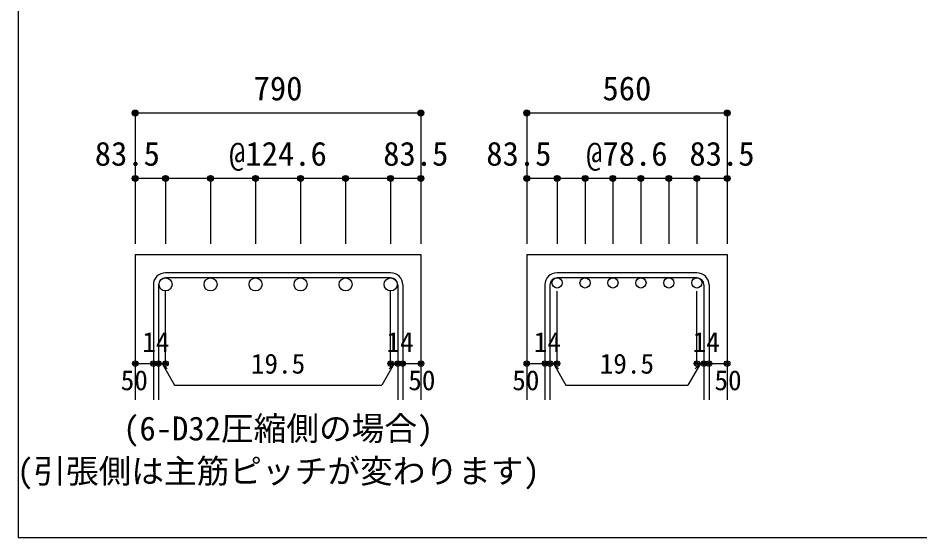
# Model space of a CAD drawing. Units: millimetres at full size, sheet at 1:30. Extents: x -5973 to 5954, y -4195 to 4201.
# Drawn here: x -5973 to -3489, y -4195 to -2763 of the extents above; entities that cross this region are included whole.
import ezdxf
from ezdxf.enums import TextEntityAlignment as Align

# ---------------------------------------------------------------- set-up
doc = ezdxf.new("R2010")
doc.units = ezdxf.units.MM
doc.header["$LTSCALE"] = 30
doc.header["$PDMODE"] = 32
doc.header["$PDSIZE"] = 15
for name, color, linetype in [('0-1_躯体線', 2, 'Continuous'), ('0-5_基礎梁筋', 7, 'Continuous'), ('0-6_スタラップ筋', 7, 'Continuous'), ('0-7_文字', 4, 'Continuous'), ('0-D_寸法', 4, 'Continuous'), ('F-0_枠', 6, 'Continuous')]:
    doc.layers.add(name, color=color, linetype=linetype)
doc.styles.add('ＭＳ ゴシック', font='')
doc.styles.get('ＭＳ ゴシック').set_extended_font_data('MS Gothic')

msp = doc.modelspace()

# ---------------------------------------------------------------- linework, layer by layer
at = {"layer": '0-1_躯体線'}
for p, q in [((-5650.13, -3414.89), (-5650.13, -3814.89)), ((-5650.13, -3414.89), (-4863.13, -3414.89)), ((-4863.13, -3414.89), (-4863.13, -3814.89)), ((-4571.8, -3414.89), (-4571.8, -3814.89)), ((-4571.8, -3414.89), (-4019.8, -3414.89)), ((-4019.8, -3414.89), (-4019.8, -3814.89))]:
    msp.add_line(p, q, dxfattribs=at)
at = {"layer": '0-5_基礎梁筋', "color": 3}
for centre, radius in [((-5566.63, -3496.89), 18), ((-5442.63, -3496.89), 18), ((-5318.63, -3496.89), 18), ((-5194.63, -3496.89), 18), ((-5070.63, -3496.89), 18), ((-4946.63, -3496.89), 18), ((-4488.3, -3492.89), 14), ((-4411.3, -3492.89), 14), ((-4334.3, -3492.89), 14), ((-4257.3, -3492.89), 14), ((-4180.3, -3492.89), 14), ((-4103.3, -3492.89), 14)]:
    msp.add_circle(centre, radius, dxfattribs=at)
at = {"layer": '0-6_スタラップ筋'}
for p, q in [((-4946.63, -3464.89), (-5566.63, -3464.89)), ((-4103.3, -3464.89), (-4488.3, -3464.89)), ((-5600.13, -3498.39), (-5600.13, -3814.89)), ((-5586.13, -3498.39), (-5586.13, -3814.89)), ((-4946.63, -3478.89), (-5566.63, -3478.89)), ((-4927.13, -3498.39), (-4927.13, -3814.89)), ((-4913.13, -3498.39), (-4913.13, -3814.89)), ((-4521.8, -3498.39), (-4521.8, -3814.89)), ((-4507.8, -3498.39), (-4507.8, -3814.89)), ((-4103.3, -3478.89), (-4488.3, -3478.89)), ((-4083.8, -3498.39), (-4083.8, -3814.89)), ((-4069.8, -3498.39), (-4069.8, -3814.89))]:
    msp.add_line(p, q, dxfattribs=at)
for centre, radius, start, end in [((-5566.63, -3498.39), 33.5, 90, 180), ((-4946.63, -3498.39), 33.5, 0, 90), ((-4488.3, -3498.39), 33.5, 90, 180), ((-4103.3, -3498.39), 33.5, 0, 90), ((-5566.63, -3498.39), 19.5, 90, 180), ((-4946.63, -3498.39), 19.5, 0, 90), ((-4488.3, -3498.39), 19.5, 90, 180), ((-4103.3, -3498.39), 19.5, 0, 90)]:
    msp.add_arc(centre, radius, start, end, dxfattribs=at)
at = {"layer": '0-D_寸法'}
for p, q in [((-5650.13, -3024.89), (-5650.13, -3204.89)), ((-5650.13, -3024.89), (-4863.13, -3024.89)), ((-5650.13, -3024.89), (-4863.13, -3024.89)), ((-4863.13, -3024.89), (-4863.13, -3204.89)), ((-4571.8, -3024.89), (-4571.8, -3204.89)), ((-4571.8, -3024.89), (-4019.8, -3024.89)), ((-4571.8, -3024.89), (-4019.8, -3024.89)), ((-4019.8, -3024.89), (-4019.8, -3204.89)), ((-5566.63, -3204.89), (-5650.13, -3204.89)), ((-5650.13, -3204.89), (-5650.13, -3384.89)), ((-5256.63, -3204.89), (-5566.63, -3204.89)), ((-5566.63, -3204.89), (-5566.63, -3384.89)), ((-5442.63, -3204.89), (-5442.63, -3384.89)), ((-5318.63, -3204.89), (-5318.63, -3384.89)), ((-4946.63, -3204.89), (-5256.63, -3204.89)), ((-5194.63, -3204.89), (-5194.63, -3384.89)), ((-5070.63, -3204.89), (-5070.63, -3384.89)), ((-4863.13, -3204.89), (-4946.63, -3204.89)), ((-4946.63, -3204.89), (-4946.63, -3384.89)), ((-4863.13, -3204.89), (-4863.13, -3384.89)), ((-4488.3, -3204.89), (-4571.8, -3204.89)), ((-4571.8, -3204.89), (-4571.8, -3384.89)), ((-4295.8, -3204.89), (-4488.3, -3204.89)), ((-4488.3, -3204.89), (-4488.3, -3384.89)), ((-4411.3, -3204.89), (-4411.3, -3384.89)), ((-4334.3, -3204.89), (-4334.3, -3384.89)), ((-4103.3, -3204.89), (-4295.8, -3204.89)), ((-4257.3, -3204.89), (-4257.3, -3384.89)), ((-4180.3, -3204.89), (-4180.3, -3384.89)), ((-4019.8, -3204.89), (-4103.3, -3204.89)), ((-4103.3, -3204.89), (-4103.3, -3384.89)), ((-4019.8, -3204.89), (-4019.8, -3384.89)), ((-5566.63, -3714.89), (-5566.63, -3515.56)), ((-4946.63, -3714.89), (-4946.63, -3515.56)), ((-4488.3, -3714.89), (-4488.3, -3515.56)), ((-4103.3, -3714.89), (-4103.3, -3515.56)), ((-5650.13, -3714.89), (-5600.13, -3714.89)), ((-5600.13, -3714.89), (-5566.63, -3714.89)), ((-5576.38, -3714.89), (-5562.24, -3729.04)), ((-5576.38, -3714.89), (-5542.16, -3774.17)), ((-4936.88, -3714.89), (-4971.11, -3774.17)), ((-4936.88, -3714.89), (-4951.03, -3729.04)), ((-4946.63, -3714.89), (-4863.13, -3714.89)), ((-4927.13, -3714.89), (-4913.13, -3714.89)), ((-4571.8, -3714.89), (-4521.8, -3714.89)), ((-4521.8, -3714.89), (-4488.3, -3714.89)), ((-4498.05, -3714.89), (-4483.91, -3729.04)), ((-4498.05, -3714.89), (-4463.83, -3774.17)), ((-4093.55, -3714.89), (-4127.77, -3774.17)), ((-4093.55, -3714.89), (-4107.69, -3729.04)), ((-4103.3, -3714.89), (-4019.8, -3714.89)), ((-4083.8, -3714.89), (-4069.8, -3714.89)), ((-5542.16, -3774.17), (-4971.11, -3774.17)), ((-4463.83, -3774.17), (-4127.77, -3774.17))]:
    msp.add_line(p, q, dxfattribs=at)
for points in [[(-4863.13, -3024.89), (-4863.13, -3204.89), (-4863.13, -3384.89)], [(-4019.8, -3024.89), (-4019.8, -3204.89), (-4019.8, -3384.89)]]:
    msp.add_lwpolyline(points, dxfattribs=at)
for centre, radius in [((-5650.13, -3024.89), 8), ((-5650.13, -3024.89), 7.2), ((-5650.13, -3024.89), 6.4), ((-5650.13, -3024.89), 5.6), ((-5650.13, -3024.89), 4.8), ((-5650.13, -3024.89), 4), ((-5650.13, -3024.89), 3.2), ((-5650.13, -3024.89), 2.4), ((-5650.13, -3024.89), 1.6), ((-5650.13, -3024.89), 0.8), ((-4863.13, -3024.89), 8), ((-4863.13, -3024.89), 7.2), ((-4863.13, -3024.89), 6.4), ((-4863.13, -3024.89), 5.6), ((-4863.13, -3024.89), 4.8), ((-4863.13, -3024.89), 4), ((-4863.13, -3024.89), 3.2), ((-4863.13, -3024.89), 2.4), ((-4863.13, -3024.89), 1.6), ((-4863.13, -3024.89), 0.8), ((-4571.8, -3024.89), 8), ((-4571.8, -3024.89), 7.2), ((-4571.8, -3024.89), 6.4), ((-4571.8, -3024.89), 5.6), ((-4571.8, -3024.89), 4.8), ((-4571.8, -3024.89), 4), ((-4571.8, -3024.89), 3.2), ((-4571.8, -3024.89), 2.4), ((-4571.8, -3024.89), 1.6), ((-4571.8, -3024.89), 0.8), ((-4019.8, -3024.89), 8), ((-4019.8, -3024.89), 7.2), ((-4019.8, -3024.89), 6.4), ((-4019.8, -3024.89), 5.6), ((-4019.8, -3024.89), 4.8), ((-4019.8, -3024.89), 4), ((-4019.8, -3024.89), 3.2), ((-4019.8, -3024.89), 2.4), ((-4019.8, -3024.89), 1.6), ((-4019.8, -3024.89), 0.8), ((-5650.13, -3204.89), 8), ((-5650.13, -3204.89), 7.2), ((-5650.13, -3204.89), 6.4), ((-5650.13, -3204.89), 5.6), ((-5650.13, -3204.89), 4.8), ((-5650.13, -3204.89), 4), ((-5650.13, -3204.89), 3.2), ((-5650.13, -3204.89), 2.4), ((-5650.13, -3204.89), 1.6), ((-5650.13, -3204.89), 0.8), ((-5566.63, -3204.89), 8), ((-5566.63, -3204.89), 7.2), ((-5566.63, -3204.89), 6.4), ((-5566.63, -3204.89), 5.6), ((-5566.63, -3204.89), 4.8), ((-5566.63, -3204.89), 4), ((-5566.63, -3204.89), 3.2), ((-5566.63, -3204.89), 2.4), ((-5566.63, -3204.89), 1.6), ((-5566.63, -3204.89), 0.8), ((-5442.63, -3204.89), 8), ((-5442.63, -3204.89), 7.2), ((-5442.63, -3204.89), 6.4), ((-5442.63, -3204.89), 5.6), ((-5442.63, -3204.89), 4.8), ((-5442.63, -3204.89), 4), ((-5442.63, -3204.89), 3.2), ((-5442.63, -3204.89), 2.4), ((-5442.63, -3204.89), 1.6), ((-5442.63, -3204.89), 0.8), ((-5318.63, -3204.89), 8), ((-5318.63, -3204.89), 7.2), ((-5318.63, -3204.89), 6.4), ((-5318.63, -3204.89), 5.6), ((-5318.63, -3204.89), 4.8), ((-5318.63, -3204.89), 4), ((-5318.63, -3204.89), 3.2), ((-5318.63, -3204.89), 2.4), ((-5318.63, -3204.89), 1.6), ((-5318.63, -3204.89), 0.8), ((-5194.63, -3204.89), 8), ((-5194.63, -3204.89), 7.2), ((-5194.63, -3204.89), 6.4), ((-5194.63, -3204.89), 5.6), ((-5194.63, -3204.89), 4.8), ((-5194.63, -3204.89), 4), ((-5194.63, -3204.89), 3.2), ((-5194.63, -3204.89), 2.4), ((-5194.63, -3204.89), 1.6), ((-5194.63, -3204.89), 0.8), ((-5070.63, -3204.89), 8), ((-5070.63, -3204.89), 7.2), ((-5070.63, -3204.89), 6.4), ((-5070.63, -3204.89), 5.6), ((-5070.63, -3204.89), 4.8), ((-5070.63, -3204.89), 4), ((-5070.63, -3204.89), 3.2), ((-5070.63, -3204.89), 2.4), ((-5070.63, -3204.89), 1.6), ((-5070.63, -3204.89), 0.8), ((-4946.63, -3204.89), 8), ((-4946.63, -3204.89), 7.2), ((-4946.63, -3204.89), 6.4), ((-4946.63, -3204.89), 5.6), ((-4946.63, -3204.89), 4.8), ((-4946.63, -3204.89), 4), ((-4946.63, -3204.89), 3.2), ((-4946.63, -3204.89), 2.4), ((-4946.63, -3204.89), 1.6), ((-4946.63, -3204.89), 0.8), ((-4863.13, -3204.89), 8), ((-4863.13, -3204.89), 7.2), ((-4863.13, -3204.89), 6.4), ((-4863.13, -3204.89), 5.6), ((-4863.13, -3204.89), 4.8), ((-4863.13, -3204.89), 4), ((-4863.13, -3204.89), 3.2), ((-4863.13, -3204.89), 2.4), ((-4863.13, -3204.89), 1.6), ((-4863.13, -3204.89), 0.8), ((-4571.8, -3204.89), 8), ((-4571.8, -3204.89), 7.2), ((-4571.8, -3204.89), 6.4), ((-4571.8, -3204.89), 5.6), ((-4571.8, -3204.89), 4.8), ((-4571.8, -3204.89), 4), ((-4571.8, -3204.89), 3.2), ((-4571.8, -3204.89), 2.4), ((-4571.8, -3204.89), 1.6), ((-4571.8, -3204.89), 0.8), ((-4488.3, -3204.89), 8), ((-4488.3, -3204.89), 7.2), ((-4488.3, -3204.89), 6.4), ((-4488.3, -3204.89), 5.6), ((-4488.3, -3204.89), 4.8), ((-4488.3, -3204.89), 4), ((-4488.3, -3204.89), 3.2), ((-4488.3, -3204.89), 2.4), ((-4488.3, -3204.89), 1.6), ((-4488.3, -3204.89), 0.8), ((-4411.3, -3204.89), 8), ((-4411.3, -3204.89), 7.2), ((-4411.3, -3204.89), 6.4), ((-4411.3, -3204.89), 5.6), ((-4411.3, -3204.89), 4.8), ((-4411.3, -3204.89), 4), ((-4411.3, -3204.89), 3.2), ((-4411.3, -3204.89), 2.4), ((-4411.3, -3204.89), 1.6), ((-4411.3, -3204.89), 0.8), ((-4334.3, -3204.89), 8), ((-4334.3, -3204.89), 7.2), ((-4334.3, -3204.89), 6.4), ((-4334.3, -3204.89), 5.6), ((-4334.3, -3204.89), 4.8), ((-4334.3, -3204.89), 4), ((-4334.3, -3204.89), 3.2), ((-4334.3, -3204.89), 2.4), ((-4334.3, -3204.89), 1.6), ((-4334.3, -3204.89), 0.8), ((-4257.3, -3204.89), 8), ((-4257.3, -3204.89), 7.2), ((-4257.3, -3204.89), 6.4), ((-4257.3, -3204.89), 5.6), ((-4257.3, -3204.89), 4.8), ((-4257.3, -3204.89), 4), ((-4257.3, -3204.89), 3.2), ((-4257.3, -3204.89), 2.4), ((-4257.3, -3204.89), 1.6), ((-4257.3, -3204.89), 0.8), ((-4180.3, -3204.89), 8), ((-4180.3, -3204.89), 7.2), ((-4180.3, -3204.89), 6.4), ((-4180.3, -3204.89), 5.6), ((-4180.3, -3204.89), 4.8), ((-4180.3, -3204.89), 4), ((-4180.3, -3204.89), 3.2), ((-4180.3, -3204.89), 2.4), ((-4180.3, -3204.89), 1.6), ((-4180.3, -3204.89), 0.8), ((-4103.3, -3204.89), 8), ((-4103.3, -3204.89), 7.2), ((-4103.3, -3204.89), 6.4), ((-4103.3, -3204.89), 5.6), ((-4103.3, -3204.89), 4.8), ((-4103.3, -3204.89), 4), ((-4103.3, -3204.89), 3.2), ((-4103.3, -3204.89), 2.4), ((-4103.3, -3204.89), 1.6), ((-4103.3, -3204.89), 0.8), ((-4019.8, -3204.89), 8), ((-4019.8, -3204.89), 7.2), ((-4019.8, -3204.89), 6.4), ((-4019.8, -3204.89), 5.6), ((-4019.8, -3204.89), 4.8), ((-4019.8, -3204.89), 4), ((-4019.8, -3204.89), 3.2), ((-4019.8, -3204.89), 2.4), ((-4019.8, -3204.89), 1.6), ((-4019.8, -3204.89), 0.8), ((-5650.13, -3714.89), 4), ((-5650.13, -3714.89), 3.6), ((-5650.13, -3714.89), 3.2), ((-5650.13, -3714.89), 2.8), ((-5650.13, -3714.89), 2.4), ((-5650.13, -3714.89), 2), ((-5650.13, -3714.89), 1.6), ((-5650.13, -3714.89), 1.2), ((-5650.13, -3714.89), 0.8), ((-5650.13, -3714.89), 0.4), ((-5600.13, -3714.89), 4), ((-5600.13, -3714.89), 3.6), ((-5600.13, -3714.89), 3.2), ((-5600.13, -3714.89), 2.8), ((-5600.13, -3714.89), 2.4), ((-5600.13, -3714.89), 2), ((-5600.13, -3714.89), 1.6), ((-5600.13, -3714.89), 1.2), ((-5600.13, -3714.89), 0.8), ((-5600.13, -3714.89), 0.4), ((-5586.13, -3714.89), 4), ((-5586.13, -3714.89), 3.6), ((-5586.13, -3714.89), 3.2), ((-5586.13, -3714.89), 2.8), ((-5586.13, -3714.89), 2.4), ((-5586.13, -3714.89), 2), ((-5586.13, -3714.89), 1.6), ((-5586.13, -3714.89), 1.2), ((-5586.13, -3714.89), 0.8), ((-5586.13, -3714.89), 0.4), ((-5566.63, -3714.89), 4), ((-5566.63, -3714.89), 3.6), ((-5566.63, -3714.89), 3.2), ((-5566.63, -3714.89), 2.8), ((-5566.63, -3714.89), 2.4), ((-5566.63, -3714.89), 2), ((-5566.63, -3714.89), 1.6), ((-5566.63, -3714.89), 1.2), ((-5566.63, -3714.89), 0.8), ((-5566.63, -3714.89), 0.4), ((-4946.63, -3714.89), 4), ((-4946.63, -3714.89), 3.6), ((-4946.63, -3714.89), 3.2), ((-4946.63, -3714.89), 2.8), ((-4946.63, -3714.89), 2.4), ((-4946.63, -3714.89), 2), ((-4946.63, -3714.89), 1.6), ((-4946.63, -3714.89), 1.2), ((-4946.63, -3714.89), 0.8), ((-4946.63, -3714.89), 0.4), ((-4927.13, -3714.89), 4), ((-4927.13, -3714.89), 3.6), ((-4927.13, -3714.89), 3.2), ((-4927.13, -3714.89), 2.8), ((-4927.13, -3714.89), 2.4), ((-4927.13, -3714.89), 2), ((-4927.13, -3714.89), 1.6), ((-4927.13, -3714.89), 1.2), ((-4927.13, -3714.89), 0.8), ((-4927.13, -3714.89), 0.4), ((-4913.13, -3714.89), 4), ((-4913.13, -3714.89), 3.6), ((-4913.13, -3714.89), 3.2), ((-4913.13, -3714.89), 2.8), ((-4913.13, -3714.89), 2.4), ((-4913.13, -3714.89), 2), ((-4913.13, -3714.89), 1.6), ((-4913.13, -3714.89), 1.2), ((-4913.13, -3714.89), 0.8), ((-4913.13, -3714.89), 0.4), ((-4863.13, -3714.89), 4), ((-4863.13, -3714.89), 3.6), ((-4863.13, -3714.89), 3.2), ((-4863.13, -3714.89), 2.8), ((-4863.13, -3714.89), 2.4), ((-4863.13, -3714.89), 2), ((-4863.13, -3714.89), 1.6), ((-4863.13, -3714.89), 1.2), ((-4863.13, -3714.89), 0.8), ((-4863.13, -3714.89), 0.4), ((-4571.8, -3714.89), 4), ((-4571.8, -3714.89), 3.6), ((-4571.8, -3714.89), 3.2), ((-4571.8, -3714.89), 2.8), ((-4571.8, -3714.89), 2.4), ((-4571.8, -3714.89), 2), ((-4571.8, -3714.89), 1.6), ((-4571.8, -3714.89), 1.2), ((-4571.8, -3714.89), 0.8), ((-4571.8, -3714.89), 0.4), ((-4521.8, -3714.89), 4), ((-4521.8, -3714.89), 3.6), ((-4521.8, -3714.89), 3.2), ((-4521.8, -3714.89), 2.8), ((-4521.8, -3714.89), 2.4), ((-4521.8, -3714.89), 2), ((-4521.8, -3714.89), 1.6), ((-4521.8, -3714.89), 1.2), ((-4521.8, -3714.89), 0.8), ((-4521.8, -3714.89), 0.4), ((-4507.8, -3714.89), 4), ((-4507.8, -3714.89), 3.6), ((-4507.8, -3714.89), 3.2), ((-4507.8, -3714.89), 2.8), ((-4507.8, -3714.89), 2.4), ((-4507.8, -3714.89), 2), ((-4507.8, -3714.89), 1.6), ((-4507.8, -3714.89), 1.2), ((-4507.8, -3714.89), 0.8), ((-4507.8, -3714.89), 0.4), ((-4488.3, -3714.89), 4), ((-4488.3, -3714.89), 3.6), ((-4488.3, -3714.89), 3.2), ((-4488.3, -3714.89), 2.8), ((-4488.3, -3714.89), 2.4), ((-4488.3, -3714.89), 2), ((-4488.3, -3714.89), 1.6), ((-4488.3, -3714.89), 1.2), ((-4488.3, -3714.89), 0.8), ((-4488.3, -3714.89), 0.4), ((-4103.3, -3714.89), 4), ((-4103.3, -3714.89), 3.6), ((-4103.3, -3714.89), 3.2), ((-4103.3, -3714.89), 2.8), ((-4103.3, -3714.89), 2.4), ((-4103.3, -3714.89), 2), ((-4103.3, -3714.89), 1.6), ((-4103.3, -3714.89), 1.2), ((-4103.3, -3714.89), 0.8), ((-4103.3, -3714.89), 0.4), ((-4083.8, -3714.89), 4), ((-4083.8, -3714.89), 3.6), ((-4083.8, -3714.89), 3.2), ((-4083.8, -3714.89), 2.8), ((-4083.8, -3714.89), 2.4), ((-4083.8, -3714.89), 2), ((-4083.8, -3714.89), 1.6), ((-4083.8, -3714.89), 1.2), ((-4083.8, -3714.89), 0.8), ((-4083.8, -3714.89), 0.4), ((-4069.8, -3714.89), 4), ((-4069.8, -3714.89), 3.6), ((-4069.8, -3714.89), 3.2), ((-4069.8, -3714.89), 2.8), ((-4069.8, -3714.89), 2.4), ((-4069.8, -3714.89), 2), ((-4069.8, -3714.89), 1.6), ((-4069.8, -3714.89), 1.2), ((-4069.8, -3714.89), 0.8), ((-4069.8, -3714.89), 0.4), ((-4019.8, -3714.89), 4), ((-4019.8, -3714.89), 3.6), ((-4019.8, -3714.89), 3.2), ((-4019.8, -3714.89), 2.8), ((-4019.8, -3714.89), 2.4), ((-4019.8, -3714.89), 2), ((-4019.8, -3714.89), 1.6), ((-4019.8, -3714.89), 1.2), ((-4019.8, -3714.89), 0.8), ((-4019.8, -3714.89), 0.4)]:
    msp.add_circle(centre, radius, dxfattribs=at)
at = {"layer": '0-D_寸法', "color": 7}
for p in [(-5650.13, -3024.89), (-4863.13, -3024.89), (-4571.8, -3024.89), (-4019.8, -3024.89), (-5650.13, -3204.89), (-5566.63, -3204.89), (-5442.63, -3204.89), (-5318.63, -3204.89), (-5194.63, -3204.89), (-5070.63, -3204.89), (-4946.63, -3204.89), (-4863.13, -3204.89), (-4571.8, -3204.89), (-4488.3, -3204.89), (-4411.3, -3204.89), (-4334.3, -3204.89), (-4257.3, -3204.89), (-4180.3, -3204.89), (-4103.3, -3204.89), (-4019.8, -3204.89), (-5650.13, -3714.89), (-5600.13, -3714.89), (-5586.13, -3714.89), (-5566.63, -3714.89), (-4946.63, -3714.89), (-4927.13, -3714.89), (-4913.13, -3714.89), (-4863.13, -3714.89), (-4571.8, -3714.89), (-4521.8, -3714.89), (-4507.8, -3714.89), (-4488.3, -3714.89), (-4103.3, -3714.89), (-4083.8, -3714.89), (-4069.8, -3714.89), (-4019.8, -3714.89)]:
    msp.add_point(p, dxfattribs=at)
at = {"layer": 'F-0_枠'}
for p in [(-5972.88, 4201.15), (5954.1, -4195.24)]:
    msp.add_line(p, (-5972.88, -4195.24), dxfattribs=at)

# ---------------------------------------------------------------- texts
at = {"layer": '0-7_文字', "color": 7, "style": 'ＭＳ ゴシック'}
for s, p in [('(6-D32圧縮側の場合)', (-5683.31, -3946.51)), ('(引張側は主筋ピッチが変わります)', (-5975.81, -4063.84))]:
    msp.add_text(s, height=65.98, dxfattribs=at).set_placement(p, align=Align.BOTTOM_LEFT)
at = {"layer": '0-D_寸法', "style": 'ＭＳ ゴシック'}
for s, height, p in [('790', 65.98, (-5324.13, -3009.89)), ('560', 65.98, (-4363.3, -3009.89)), ('83.5', 65.98, (-5761.63, -3189.89)), ('@124.6', 65.98, (-5391.63, -3189.89)), ('83.5', 65.98, (-4967.13, -3189.89)), ('83.5', 65.98, (-4683.3, -3189.89)), ('@78.6', 65.98, (-4408.3, -3189.89)), ('83.5', 65.98, (-4123.8, -3189.89)), ('14', 54.99, (-5630.67, -3699.44)), ('14', 54.99, (-4958.09, -3699.44)), ('14', 54.99, (-4552.34, -3699.44)), ('14', 54.99, (-4114.76, -3699.44)), ('19.5', 54.99, (-5331.63, -3759.17)), ('19.5', 54.99, (-4370.8, -3759.17)), ('50', 54.99, (-5690.13, -3804.89)), ('50', 54.99, (-4898.13, -3804.89)), ('50', 54.99, (-4611.8, -3804.89)), ('50', 54.99, (-4054.8, -3804.89))]:
    msp.add_text(s, height=height, dxfattribs=at).set_placement(p, align=Align.BOTTOM_LEFT)

doc.saveas('drawing.dxf')
